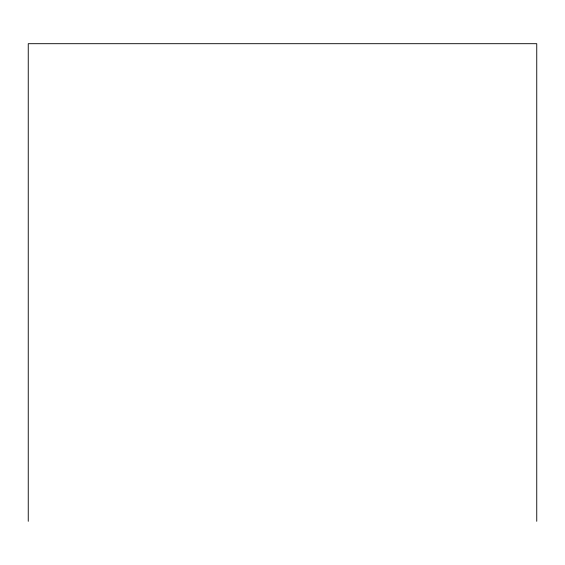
<?xml version="1.0" encoding="UTF-8"?>
<svg xmlns="http://www.w3.org/2000/svg" width="565" height="565" viewBox="0 0 565 565"><rect width="100%" height="100%" fill="white"/><g stroke="black" fill="none" stroke-linecap="round" stroke-linejoin="round"><path stroke-width="0.85" d="M536.75 521.304L536.75 43.696L28.25 43.696L28.25 521.304"/></g></svg>
